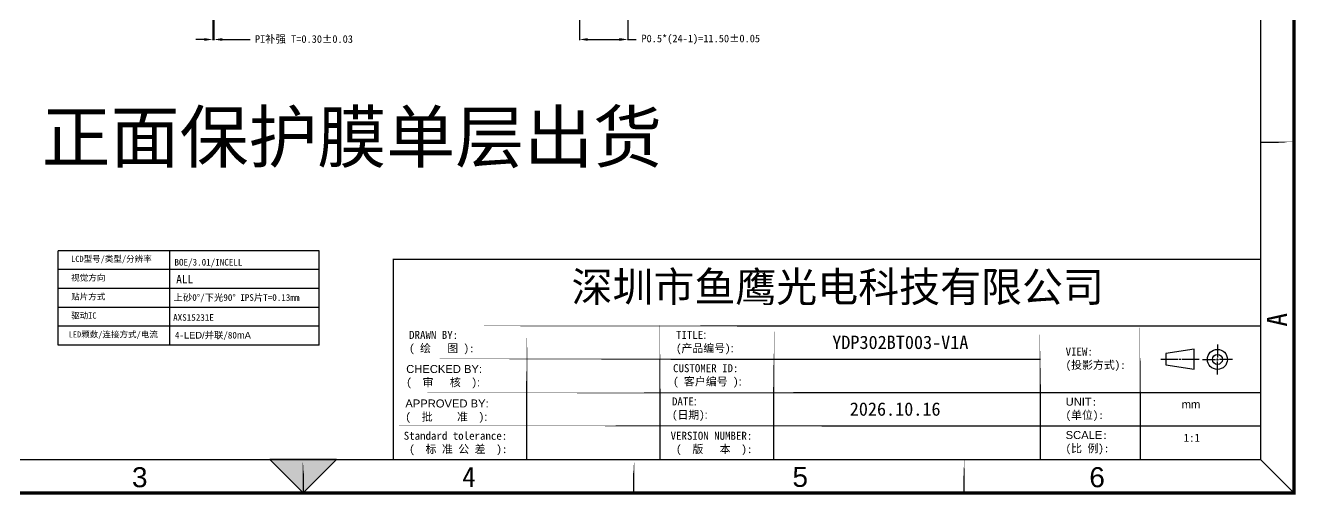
# Model space of a CAD drawing. Header units: millimetres. Extents: x 479 to 950, y -434 to -100.
# Drawn here: x 648.6 to 950.2, y -433.9 to -322.5 of the extents above; entities that cross this region are included whole.
import ezdxf

# ---------------------------------------------------------------- set-up
doc = ezdxf.new("R2010")
doc.units = ezdxf.units.MM
doc.header["$LTSCALE"] = 16.335
doc.header["$PDMODE"] = 3
doc.header["$PDSIZE"] = 0.3125
doc.layers.get('0').update_dxf_attribs({"linetype": 'CONTINUOUS'})
doc.layers.get('Defpoints').update_dxf_attribs({"linetype": 'CONTINUOUS'})
for name, color, linetype in [('dim', 8, 'CONTINUOUS'), ('DIM（标注）', 3, 'CONTINUOUS'), ('鑫视界图框', 3, 'CONTINUOUS')]:
    doc.layers.add(name, color=color, linetype=linetype)
doc.styles.add('Arial', font='arial.ttf', dxfattribs={"height": 3})
doc.styles.add('宋', font='')
doc.styles.add('宋体', font='')
doc.styles.add('样式 4', font='')
doc.styles.add('黑体', font='simhei.ttf')
doc.styles.get('宋').set_extended_font_data('宋体')
doc.styles.get('宋体').set_extended_font_data('SimSun')
doc.styles.get('样式 4').set_extended_font_data('SimSun')
doc.dimstyles.new('ISO-25$0', dxfattribs={"dimtxt": 1.8, "dimasz": 2, "dimexe": 0.2, "dimexo": 0.2, "dimtad": 0, "dimzin": 1, "dimdsep": 46, "dimtxsty": '宋体', "dimcen": 1.5, "dimclrd": 3, "dimclre": 3, "dimclrt": 7, "dimadec": 0, "dimazin": 0, "dimtp": 1.2, "dimtm": 1.2, "dimtfac": 1, "dimtmove": 0, "dimatfit": 3, "dimfxl": 1, "dimtolj": 1, "dimarcsym": 0})

# ---------------------------------------------------------------- blocks, each defined once
blk = doc.blocks.new('*D24')
at = {"layer": 'Defpoints', "color": 0}
for p in [(693.06, -316.06), (693.36, -316.06), (693.06, -325.86)]:
    blk.add_point(p, dxfattribs=at)
at = {"layer": 'dim', "color": 3, "lineweight": -2}
for p, q in [((693.06, -316.26), (693.06, -326.06)), ((693.36, -316.26), (693.36, -326.06)), ((691.06, -325.86), (689.06, -325.86)), ((693.06, -325.86), (693.36, -325.86)), ((695.36, -325.86), (701.98, -325.86))]:
    blk.add_line(p, q, dxfattribs=at)
at = {"layer": 'dim', "color": 3}
for points in [[(691.06, -325.53), (691.06, -326.19), (693.06, -325.86)], [(695.36, -325.53), (695.36, -326.19), (693.36, -325.86)]]:
    blk.add_solid(points, dxfattribs=at)
at = {"layer": 'dim', "color": 7, "insert": (714.72, -325.86), "char_height": 1.8, "attachment_point": 5, "style": '宋体'}
blk.add_mtext('\\A1;PI补强 T=0.30±0.03', dxfattribs=at)
blk = doc.blocks.new('*D30')
at = {"layer": 'Defpoints', "color": 0}
for p in [(780.12, -316.06), (791.62, -316.06), (791.62, -325.86)]:
    blk.add_point(p, dxfattribs=at)
at = {"layer": 'dim', "color": 3, "lineweight": -2}
for p, q in [((780.12, -316.26), (780.12, -326.06)), ((791.62, -316.26), (791.62, -326.06)), ((782.12, -325.86), (789.62, -325.86)), ((791.62, -325.86), (793.62, -325.86))]:
    blk.add_line(p, q, dxfattribs=at)
at = {"layer": 'dim', "color": 3}
for points in [[(782.12, -325.53), (782.12, -326.19), (780.12, -325.86)], [(789.62, -325.53), (789.62, -326.19), (791.62, -325.86)]]:
    blk.add_solid(points, dxfattribs=at)
at = {"layer": 'dim', "color": 7, "insert": (808.93, -325.86), "char_height": 1.8, "attachment_point": 5, "style": '宋体'}
blk.add_mtext('\\A1;P0.5*(24-1)=11.50%%P0.05', dxfattribs=at)

msp = doc.modelspace()

# ---------------------------------------------------------------- hatches: boundary and pattern name
msp.add_hatch(color=3).paths.add_polyline_path([(706.6272, -425.5348), (714.5472, -433.4548), (722.4672, -425.5348)])

# ---------------------------------------------------------------- linework, layer by layer
at = {"color": 4, "linetype": 'Continuous'}
for p, q in [((718.3271, -375.9802), (656.3754, -375.9803)), ((656.3754, -398.3977), (656.3754, -375.9803)), ((682.8941, -398.3976), (682.894, -375.9803)), ((718.3271, -398.3976), (718.3271, -375.9802)), ((718.3271, -380.4638), (656.3754, -380.4638)), ((718.3271, -384.9472), (656.3754, -384.9472)), ((718.3271, -389.4307), (656.3754, -389.4307)), ((718.3271, -393.9141), (656.3754, -393.9141)), ((718.3271, -398.3976), (656.3754, -398.3977))]:
    msp.add_line(p, q, dxfattribs=at)
at = {"color": 3}
msp.add_lwpolyline([(706.6272, -425.5348), (714.5472, -433.4548), (722.4672, -425.5348)], close=True, dxfattribs=at)
at = {"layer": '鑫视界图框', "color": 3}
for p, q in [((931.6024, -398.2108), (931.6024, -401.2996)), ((918.1544, -401.7395), (922.253, -401.7395)), ((922.4906, -401.7395), (922.9658, -401.7395)), ((923.2034, -401.7395), (927.302, -401.7395)), ((928.0384, -401.7748), (931.1272, -401.7748)), ((931.3648, -401.7748), (931.84, -401.7748)), ((931.6024, -402.0124), (931.6024, -401.5372)), ((931.6024, -405.3388), (931.6024, -402.25)), ((935.1664, -401.7748), (932.0776, -401.7748))]:
    msp.add_line(p, q, dxfattribs=at)
for points, const_width in [([(949.7712, -433.4548), (479.3232, -433.4548), (479.3232, -100.8148), (949.7712, -100.8148)], 0.792), ([(941.8512, -425.5348), (487.2432, -425.5348), (487.2432, -108.7348), (941.8512, -108.7348)], 0.3168), ([(949.7712, -350.2947), (941.9304, -350.2947), (941.9304, -350.2947), (949.7712, -350.2947)], 0.3168), ([(735.9312, -378.0148), (941.8512, -378.0148), (941.8512, -425.5348), (735.9312, -425.5348)], 0.3168), ([(735.9312, -393.8548), (941.8512, -393.8548), (941.8512, -393.8548), (735.9312, -393.8548)], 0.3168), ([(767.6112, -393.8548), (767.6112, -393.8548), (767.6123, -425.5348), (767.6123, -425.5348)], 0.3168), ([(799.2912, -393.0628), (799.2912, -393.0628), (799.2923, -425.5348), (799.2923, -425.5348)], 0.3168), ([(826.2192, -393.8548), (826.2192, -393.8548), (826.2203, -425.5348), (826.2203, -425.5348)], 0.3168), ([(889.5792, -393.8548), (889.5792, -393.8548), (889.5803, -425.5348), (889.5803, -425.5348)], 0.3168), ([(913.3392, -393.8548), (913.3392, -393.8548), (913.3403, -425.5348), (913.3403, -425.5348)], 0.3168), ([(735.9312, -401.7748), (889.5795, -401.7748), (889.5795, -401.7748), (735.9312, -401.7748)], 0.3168), ([(735.9312, -409.6948), (941.8512, -409.6948), (941.8512, -409.6948), (735.9312, -409.6948)], 0.3168), ([(735.9312, -417.6148), (941.8512, -417.6148), (941.8512, -417.6148), (735.9312, -417.6148)], 0.3168), ([(714.5858, -425.5432), (714.5858, -425.5432), (714.5858, -433.384), (714.5858, -433.384)], 0.3168), ([(792.9938, -425.5432), (792.9938, -425.5432), (792.9938, -433.384), (792.9938, -433.384)], 0.3168), ([(871.4018, -425.5432), (871.4018, -425.5432), (871.4018, -433.384), (871.4018, -433.384)], 0.3168)]:
    msp.add_lwpolyline(points, close=True, dxfattribs=dict(at, const_width=const_width))
msp.add_lwpolyline([(919.3424, -400.3852), (919.3424, -403.0938), (926.114, -404.1155), (926.114, -399.3635)], close=True, dxfattribs=at)
at = {"layer": '鑫视界图框', "color": 3, "const_width": 0.3168}
msp.add_lwpolyline([(941.8512, -425.5348), (949.7712, -433.4548)], dxfattribs=at)
at = {"layer": '鑫视界图框', "color": 3}
for radius in [2.376, 1.188]:
    msp.add_circle((931.6024, -401.7748), radius, dxfattribs=at)

# ---------------------------------------------------------------- texts
at = {"color": 4, "insert": (652.4467, -342.9792), "char_height": 12, "width": 175.907786, "attachment_point": 1, "style": '样式 4'}
msp.add_mtext('{\\fSimHei|b0|i0|c134|p49;\\C1;正面保护膜单层出货}', dxfattribs=at)
at = {"insert": (778.2541, -381.0014), "char_height": 7.128, "width": 157.841578, "attachment_point": 1, "style": 'Arial'}
msp.add_mtext('{\\fSimHei|b0|i0|c0|p0;\\C4;深圳市鱼鹰光电科技有限公司}', dxfattribs=at)
at = {"layer": 'DIM（标注）', "color": 3, "attachment_point": 1, "style": '宋'}
for s, insert, char_height, width in [('{\\fSimSun|b1|i0|c134|p2;\\C1;LCD型号/类型/分辨率}', (659.4461, -377.1923), 1.449677, 19.80867), ('{\\fSimSun|b1|i0|c134|p2;\\C1;视觉方向}', (659.4461, -381.6757), 1.449677, 19.80867), ('{\\C0;ALL}', (684.3822, -381.7437), 1.9968, 30.26845), ('{\\fSimSun|b1|i0|c134|p2;\\C1;贴片方式}', (659.4461, -386.1592), 1.449677, 19.80867), ('{\\fSimSun|b1|i0|c134|p2;\\C7;上砂0°/下光90° IPS片T=0.13mm}', (683.7738, -386.3022), 1.581466, 39.354127), ('{\\fSimSun|b1|i0|c134|p2;\\C1;驱动IC}', (659.4461, -390.6427), 1.449677, 19.80867), ('{\\fSimSun|b1|i0|c134|p2;\\C1;LED颗数/连接方式/电流}', (658.8665, -395.1261), 1.449677, 21.547269)]:
    msp.add_mtext(s, dxfattribs=dict(at, insert=insert, char_height=char_height, width=width))
at = {"layer": 'DIM（标注）', "color": 7, "insert": (684.0844, -395.2419), "char_height": 1.581466, "width": 26.082907, "attachment_point": 1, "style": '宋'}
msp.add_mtext('4-{\\fArial|b0|i0|c0|p32;LED/}并联/80{\\fArial|b0|i0|c0|p32;mA}', dxfattribs=at)
at = {"layer": 'DIM（标注）', "color": 7, "style": '宋'}
for tag, p in [('BOE/3.01/INCELL', (683.9744, -379.5085)), ('AXS15231E', (683.6618, -392.6109))]:
    msp.add_attdef(tag, p, '', height=1.5815, dxfattribs=at)
at = {"layer": '鑫视界图框', "color": 3, "insert": (943.3502, -393.984), "char_height": 4.752, "width": 20.181691, "attachment_point": 1, "rotation": 90, "style": '黑体'}
msp.add_mtext('A', dxfattribs=at)
at = {"layer": '鑫视界图框', "color": 3, "lineweight": 0, "attachment_point": 1, "style": '黑体'}
for s, insert, char_height, width in [('{\\C256;DRAWN BY:\\P( 绘   图 ):}', (739.6942, -395.0069), 1.9008, 42.48626), ('{\\fSimHei|b0|i0|c0|p49;\\C256;TITLE\\fArial|b0|i0|c0|p34;:\\P\\fSimHei|b0|i0|c0|p49;(\\fSimHei|b0|i0|c134|p49;产品编号\\fSimHei|b0|i0|c0|p49;)\\fArial|b0|i0|c0|p34;:}', (803.0542, -395.0069), 1.9008, 42.48626), ('{\\fSimHei|b0|i0|c0|p49;\\C256;VIEW:\\P(\\fSimHei|b0|i0|c134|p49;投影方式\\fSimHei|b0|i0|c0|p49;):}', (895.5681, -398.9639), 1.9008, 42.48626), ('{\\fArial|b0|i0|c0|p34;\\C256;CHECKED BY:\\P\\fSimHei|b0|i0|c0|p49;(\\fSimHei|b0|i0|c134|p49;  审   核  \\fSimHei|b0|i0|c0|p49;)\\fArial|b0|i0|c0|p34;:}', (739.002, -403.1013), 1.9008, 42.48626), ('{\\fSimHei|b0|i0|c0|p49;\\C256;CUSTOMER\\fSimHei|b0|i0|c134|p49; \\fSimHei|b0|i0|c0|p49;ID:\\fArial|b0|i0|c0|p34;\\P\\fSimHei|b0|i0|c0|p49;(\\fSimHei|b0|i0|c134|p49; 客户编号 \\fSimHei|b0|i0|c0|p49;)\\fArial|b0|i0|c0|p34;:}', (802.362, -402.9072), 1.9008, 42.48626), ('{\\fArial|b0|i0|c0|p34;\\C256;APPROVED BY:\\P\\fSimHei|b0|i0|c0|p49;(\\fSimHei|b0|i0|c134|p49;  批   \\H0.4167x; \\H2.4x; 准  \\fSimHei|b0|i0|c0|p49;)\\fArial|b0|i0|c0|p34;:}', (738.7945, -411.2821), 1.9008, 42.48626), ('{\\fSimHei|b0|i0|c0|p49;\\C256;DATE\\fArial|b0|i0|c0|p34;:\\P\\fSimHei|b0|i0|c0|p49;(\\fSimHei|b0|i0|c134|p49;日期\\fSimHei|b0|i0|c0|p49;\\H1x;)\\fArial|b0|i0|c0|p34;:}', (802.1076, -410.7967), 1.9008, 42.48626), ('{\\C0;2026.10.16}', (844.3124, -411.9671), 3.168, 24.032086), ('{\\fArial|b0|i0|c0|p34;\\C256;UNIT\\fSimHei|b0|i0|c0|p49;:\\P(\\fSimHei|b0|i0|c134|p49;单位\\fSimHei|b0|i0|c0|p49;):}', (895.5681, -410.8469), 1.9008, 42.48626), ('{\\fArial|b0|i0|c0|p34;\\C256;mm}', (923.1143, -411.4962), 1.9008, 42.48626), ('{\\fSimHei|b0|i0|c134|p49;\\C256;Standard tolerance\\fSimHei|b0|i0|c0|p49;:\\fSimHei|b0|i0|c134|p49;\\P \\fSimHei|b0|i0|c0|p49;(\\fSimHei|b0|i0|c134|p49;  标 准 公 差  \\fSimHei|b0|i0|c0|p49;):}', (738.4149, -418.9399), 1.9008, 42.48626), ('{\\fSimHei|b0|i0|c134|p49;\\C256;VERSION NUMBER\\fSimHei|b0|i0|c0|p49;:\\fSimHei|b0|i0|c134|p49;\\P \\fSimHei|b0|i0|c0|p49;(\\fSimHei|b0|i0|c134|p49;  版   本  \\fSimHei|b0|i0|c0|p49;):}', (801.7749, -418.9399), 1.9008, 42.48626), ('{\\fArial|b0|i0|c0|p34;\\C256;SCALE\\fSimHei|b0|i0|c0|p49;:\\P(\\fSimHei|b0|i0|c134|p49;比 例\\fSimHei|b0|i0|c0|p49;):}', (895.5681, -418.7669), 1.9008, 42.48626), ('{\\fSimHei|b0|i0|c0|p49;\\C256;1:1}', (923.5909, -419.4162), 1.9008, 42.48626)]:
    msp.add_mtext(s, dxfattribs=dict(at, insert=insert, char_height=char_height, width=width))
at = {"layer": '鑫视界图框', "color": 0, "lineweight": 0, "insert": (840.1548, -396.1405), "char_height": 3.168, "width": 34.302256, "attachment_point": 1, "style": '黑体'}
msp.add_mtext('YDP302BT003-V1A', dxfattribs=at)
at = {"layer": '鑫视界图框', "color": 3, "char_height": 4.752, "width": 1.998569, "attachment_point": 1, "style": '黑体'}
for s, insert in [('{\\fArial|b0|i0|c0|p34;3}', (673.8872, -427.3526)), ('{\\fSimHei|b0|i0|c0|p49;4}', (752.2952, -427.2734)), ('{\\fArial|b0|i0|c0|p34;5}', (830.7032, -427.2734)), ('{\\fArial|b0|i0|c0|p34;6}', (901.1912, -427.3526))]:
    msp.add_mtext(s, dxfattribs=dict(at, insert=insert))

# ---------------------------------------------------------------- dimensions: what is measured, and where the dimension line sits
at = {"layer": 'dim', "color": 2}
dim = msp.add_linear_dim(base=(693.0585, -325.8615), p1=(693.3585, -316.0551), p2=(693.0585, -316.0551), angle=180, text='PI补强 T=<>±0.03', dimstyle='ISO-25$0', dxfattribs=at)
dim.commit()
dim.dimension.update_dxf_attribs({"geometry": '*D24', "text_midpoint": (714.7196, -325.8615), "dimtype": 160})
dim = msp.add_linear_dim(base=(791.6168, -325.8615), p1=(780.1168, -316.0551), p2=(791.6168, -316.0551), text='P0.5*(24-1)=<>%%P0.05', dimstyle='ISO-25$0', dxfattribs=at)
dim.commit()
dim.dimension.update_dxf_attribs({"geometry": '*D30', "text_midpoint": (808.9334, -325.8615)})

doc.saveas('drawing.dxf')
